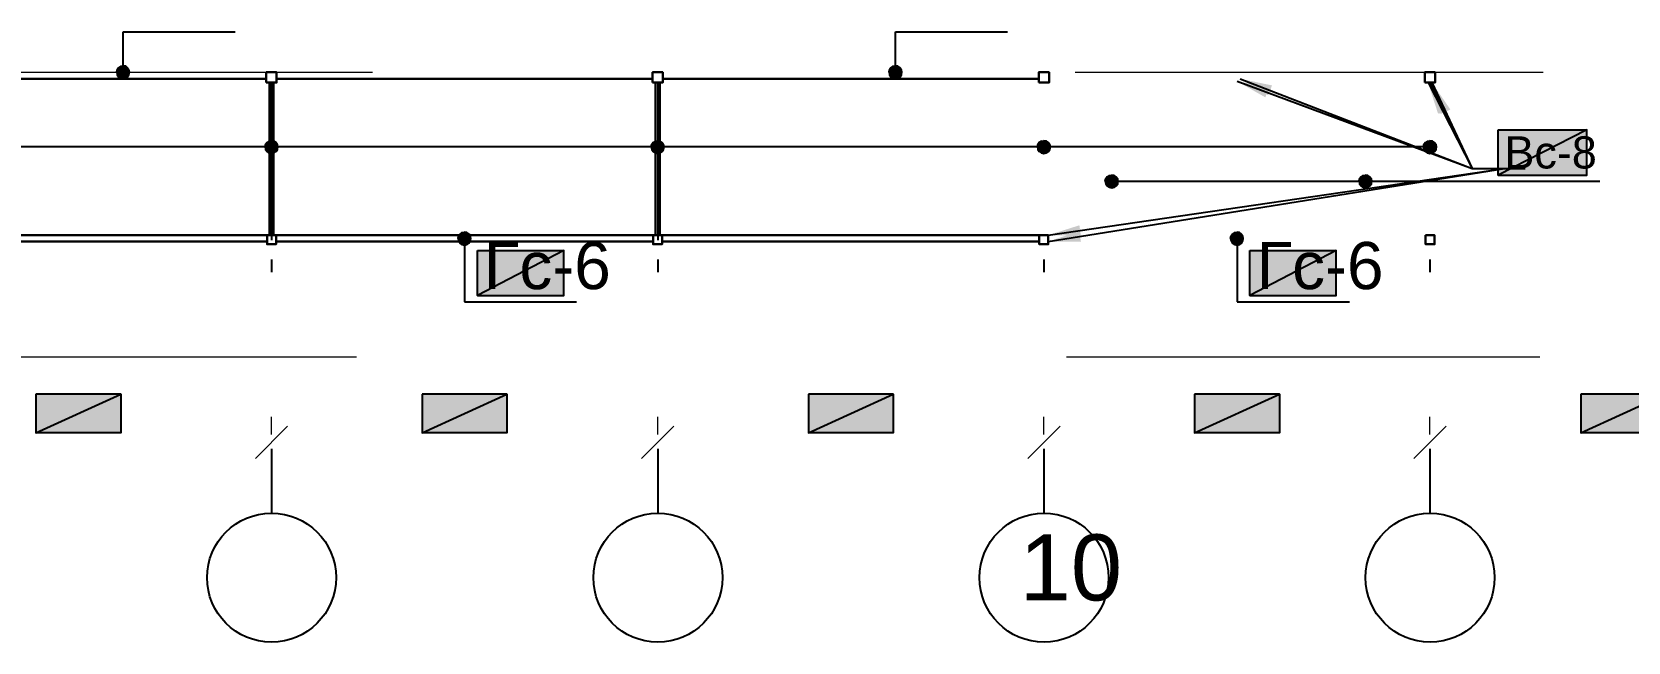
# Model space of a CAD drawing. Extents: x 8 to 21351, y 0 to 420.
# Drawn here: x 16474.2 to 16598.2, y 182.2 to 229.6 of the extents above; entities that cross this region are included whole.
import ezdxf

# ---------------------------------------------------------------- set-up
doc = ezdxf.new("R2010")
doc.units = 0
doc.linetypes.add('TEYPDFCAD_CENTER', pattern=[20, 12, -3, 2, -3])
for name, color, linetype in [('PDF_ВЫНОСКИ', 7, 'Continuous'), ('PDF_ОСИ', 7, 'Continuous'), ('TEY_REVIEW_AXIS', 7, 'Continuous'), ('TEY_REVIEW_LEADER', 7, 'Continuous')]:
    doc.layers.add(name, color=color, linetype=linetype)
doc.styles.add('TEYPDFCAD_TEXT', font='arial.ttf')
doc.dimstyles.new('TEYPDFCAD_SCALE_1', dxfattribs={"dimtxt": 2.5, "dimasz": 2.5, "dimexe": 1.25, "dimexo": 0.75, "dimtad": 1, "dimdsep": 46, "dimtxsty": 'Standard', "dimcen": 0.09, "dimadec": 0, "dimazin": 0, "dimtfac": 1, "dimtofl": 0, "dimtmove": 0, "dimatfit": 3, "dimfxl": 1, "dimarcsym": 0})

# ---------------------------------------------------------------- blocks, each defined once
blk = doc.blocks.new('TEY_AXIS')
at = {"layer": 'PDF_ОСИ', "linetype": 'TEYPDFCAD_CENTER', "lineweight": 9}
blk.add_line((0, 0), (1, 0), dxfattribs=at)

msp = doc.modelspace()

# ---------------------------------------------------------------- hatches: boundary and pattern name
h = msp.add_hatch(color=7)
h.paths.add_polyline_path([(16481.46, 226.97), (16481.27, 227.01), (16481.27, 226.5)])
h.paths.add_polyline_path([(16481.27, 227.01), (16481.27, 226.5), (16481.07, 226.97)])
h.paths.add_polyline_path([(16481.27, 226.5), (16481.07, 226.97), (16480.91, 226.86)])
h = msp.add_hatch(color=7)
h.paths.add_polyline_path([(16481.75, 226.5), (16481.71, 226.69), (16481.27, 226.5)])
h.paths.add_polyline_path([(16481.71, 226.69), (16481.27, 226.5), (16481.6, 226.86)])
h.paths.add_polyline_path([(16481.27, 226.5), (16481.6, 226.86), (16481.46, 226.97)])
h = msp.add_hatch(color=7)
h.paths.add_polyline_path([(16541.44, 226.97), (16541.25, 227.01), (16541.25, 226.5)])
h.paths.add_polyline_path([(16541.25, 227.01), (16541.25, 226.5), (16541.06, 226.97)])
h.paths.add_polyline_path([(16541.25, 226.5), (16541.06, 226.97), (16540.91, 226.86)])
h = msp.add_hatch(color=7)
h.paths.add_polyline_path([(16541.76, 226.5), (16541.72, 226.69), (16541.25, 226.5)])
h.paths.add_polyline_path([(16541.72, 226.69), (16541.25, 226.5), (16541.61, 226.86)])
h.paths.add_polyline_path([(16541.25, 226.5), (16541.61, 226.86), (16541.44, 226.97)])
h = msp.add_hatch(color=7)
h.paths.add_polyline_path([(16480.91, 226.86), (16480.8, 226.69), (16481.27, 226.5)])
h.paths.add_polyline_path([(16480.8, 226.69), (16481.27, 226.5), (16480.76, 226.5)])
h.paths.add_polyline_path([(16481.27, 226.5), (16480.76, 226.5), (16480.8, 226.31)])
h = msp.add_hatch(color=7)
h.paths.add_polyline_path([(16480.8, 226.31), (16480.91, 226.14), (16481.27, 226.5)])
h.paths.add_polyline_path([(16480.91, 226.14), (16481.27, 226.5), (16481.07, 226.04)])
h.paths.add_polyline_path([(16481.27, 226.5), (16481.07, 226.04), (16481.27, 226)])
h = msp.add_hatch(color=7)
h.paths.add_polyline_path([(16481.27, 226), (16481.46, 226.04), (16481.27, 226.5)])
h.paths.add_polyline_path([(16481.46, 226.04), (16481.27, 226.5), (16481.6, 226.14)])
h.paths.add_polyline_path([(16481.27, 226.5), (16481.6, 226.14), (16481.71, 226.31)])
for points in [[(16481.71, 226.31), (16481.75, 226.5), (16481.27, 226.5)], [(16541.72, 226.31), (16541.76, 226.5), (16541.25, 226.5)], [(16493.25, 220.51), (16493.29, 220.7), (16492.78, 220.7)], [(16523.24, 220.51), (16523.28, 220.7), (16522.79, 220.7)], [(16553.25, 220.51), (16553.3, 220.7), (16552.79, 220.7)], [(16583.25, 220.51), (16583.29, 220.7), (16582.78, 220.7)], [(16558.52, 217.83), (16558.54, 218.04), (16558.06, 218.04)], [(16578.23, 217.83), (16578.27, 218.04), (16577.76, 218.04)], [(16508.23, 213.4), (16508.27, 213.59), (16507.77, 213.59)], [(16568.24, 213.4), (16568.28, 213.59), (16567.79, 213.59)]]:
    msp.add_hatch(color=7).paths.add_polyline_path(points)
h = msp.add_hatch(color=7)
h.paths.add_polyline_path([(16540.91, 226.86), (16540.79, 226.69), (16541.25, 226.5)])
h.paths.add_polyline_path([(16540.79, 226.69), (16541.25, 226.5), (16540.76, 226.5)])
h.paths.add_polyline_path([(16541.25, 226.5), (16540.76, 226.5), (16540.79, 226.31)])
h = msp.add_hatch(color=7)
h.paths.add_polyline_path([(16540.79, 226.31), (16540.91, 226.14), (16541.25, 226.5)])
h.paths.add_polyline_path([(16540.91, 226.14), (16541.25, 226.5), (16541.06, 226.04)])
h.paths.add_polyline_path([(16541.25, 226.5), (16541.06, 226.04), (16541.25, 226)])
h = msp.add_hatch(color=7)
h.paths.add_polyline_path([(16541.25, 226), (16541.44, 226.04), (16541.25, 226.5)])
h.paths.add_polyline_path([(16541.44, 226.04), (16541.25, 226.5), (16541.61, 226.14)])
h.paths.add_polyline_path([(16541.25, 226.5), (16541.61, 226.14), (16541.72, 226.31)])
at = {"true_color": 0xffffff}
h = msp.add_hatch(color=0, dxfattribs=at)
h.paths.add_polyline_path([(16588.07, 222.04), (16594.97, 222.04), (16588.07, 218.52)])
h.paths.add_polyline_path([(16594.97, 222.04), (16588.07, 218.52), (16594.97, 218.52)])
h = msp.add_hatch(color=7)
h.paths.add_polyline_path([(16492.44, 221.04), (16492.31, 220.9), (16492.78, 220.7)])
h.paths.add_polyline_path([(16492.31, 220.9), (16492.78, 220.7), (16492.29, 220.7)])
h.paths.add_polyline_path([(16492.78, 220.7), (16492.29, 220.7), (16492.31, 220.51)])
h = msp.add_hatch(color=7)
h.paths.add_polyline_path([(16492.97, 221.15), (16492.78, 221.19), (16492.78, 220.7)])
h.paths.add_polyline_path([(16492.78, 221.19), (16492.78, 220.7), (16492.59, 221.15)])
h.paths.add_polyline_path([(16492.78, 220.7), (16492.59, 221.15), (16492.44, 221.04)])
h = msp.add_hatch(color=7)
h.paths.add_polyline_path([(16493.29, 220.7), (16493.25, 220.9), (16492.78, 220.7)])
h.paths.add_polyline_path([(16493.25, 220.9), (16492.78, 220.7), (16493.14, 221.04)])
h.paths.add_polyline_path([(16492.78, 220.7), (16493.14, 221.04), (16492.97, 221.15)])
h = msp.add_hatch(color=7)
h.paths.add_polyline_path([(16522.43, 221.04), (16522.33, 220.9), (16522.79, 220.7)])
h.paths.add_polyline_path([(16522.33, 220.9), (16522.79, 220.7), (16522.29, 220.7)])
h.paths.add_polyline_path([(16522.79, 220.7), (16522.29, 220.7), (16522.33, 220.51)])
h = msp.add_hatch(color=7)
h.paths.add_polyline_path([(16522.98, 221.15), (16522.79, 221.19), (16522.79, 220.7)])
h.paths.add_polyline_path([(16522.79, 221.19), (16522.79, 220.7), (16522.6, 221.15)])
h.paths.add_polyline_path([(16522.79, 220.7), (16522.6, 221.15), (16522.43, 221.04)])
h = msp.add_hatch(color=7)
h.paths.add_polyline_path([(16523.28, 220.7), (16523.24, 220.9), (16522.79, 220.7)])
h.paths.add_polyline_path([(16523.24, 220.9), (16522.79, 220.7), (16523.13, 221.04)])
h.paths.add_polyline_path([(16522.79, 220.7), (16523.13, 221.04), (16522.98, 221.15)])
h = msp.add_hatch(color=7)
h.paths.add_polyline_path([(16552.43, 221.04), (16552.32, 220.9), (16552.79, 220.7)])
h.paths.add_polyline_path([(16552.32, 220.9), (16552.79, 220.7), (16552.28, 220.7)])
h.paths.add_polyline_path([(16552.79, 220.7), (16552.28, 220.7), (16552.32, 220.51)])
h = msp.add_hatch(color=7)
h.paths.add_polyline_path([(16552.98, 221.15), (16552.79, 221.19), (16552.79, 220.7)])
h.paths.add_polyline_path([(16552.79, 221.19), (16552.79, 220.7), (16552.6, 221.15)])
h.paths.add_polyline_path([(16552.79, 220.7), (16552.6, 221.15), (16552.43, 221.04)])
h = msp.add_hatch(color=7)
h.paths.add_polyline_path([(16553.3, 220.7), (16553.25, 220.9), (16552.79, 220.7)])
h.paths.add_polyline_path([(16553.25, 220.9), (16552.79, 220.7), (16553.15, 221.04)])
h.paths.add_polyline_path([(16552.79, 220.7), (16553.15, 221.04), (16552.98, 221.15)])
h = msp.add_hatch(color=7)
h.paths.add_polyline_path([(16582.44, 221.04), (16582.31, 220.9), (16582.78, 220.7)])
h.paths.add_polyline_path([(16582.31, 220.9), (16582.78, 220.7), (16582.29, 220.7)])
h.paths.add_polyline_path([(16582.78, 220.7), (16582.29, 220.7), (16582.31, 220.51)])
h = msp.add_hatch(color=7)
h.paths.add_polyline_path([(16582.97, 221.15), (16582.78, 221.19), (16582.78, 220.7)])
h.paths.add_polyline_path([(16582.78, 221.19), (16582.78, 220.7), (16582.59, 221.15)])
h.paths.add_polyline_path([(16582.78, 220.7), (16582.59, 221.15), (16582.44, 221.04)])
h = msp.add_hatch(color=7)
h.paths.add_polyline_path([(16583.29, 220.7), (16583.25, 220.9), (16582.78, 220.7)])
h.paths.add_polyline_path([(16583.25, 220.9), (16582.78, 220.7), (16583.14, 221.04)])
h.paths.add_polyline_path([(16582.78, 220.7), (16583.14, 221.04), (16582.97, 221.15)])
h = msp.add_hatch(color=7)
h.paths.add_polyline_path([(16492.31, 220.51), (16492.44, 220.34), (16492.78, 220.7)])
h.paths.add_polyline_path([(16492.44, 220.34), (16492.78, 220.7), (16492.59, 220.24)])
h.paths.add_polyline_path([(16492.78, 220.7), (16492.59, 220.24), (16492.78, 220.2)])
h = msp.add_hatch(color=7)
h.paths.add_polyline_path([(16492.78, 220.2), (16492.97, 220.24), (16492.78, 220.7)])
h.paths.add_polyline_path([(16492.97, 220.24), (16492.78, 220.7), (16493.14, 220.34)])
h.paths.add_polyline_path([(16492.78, 220.7), (16493.14, 220.34), (16493.25, 220.51)])
h = msp.add_hatch(color=7)
h.paths.add_polyline_path([(16522.33, 220.51), (16522.43, 220.34), (16522.79, 220.7)])
h.paths.add_polyline_path([(16522.43, 220.34), (16522.79, 220.7), (16522.6, 220.24)])
h.paths.add_polyline_path([(16522.79, 220.7), (16522.6, 220.24), (16522.79, 220.2)])
h = msp.add_hatch(color=7)
h.paths.add_polyline_path([(16522.79, 220.2), (16522.98, 220.24), (16522.79, 220.7)])
h.paths.add_polyline_path([(16522.98, 220.24), (16522.79, 220.7), (16523.13, 220.34)])
h.paths.add_polyline_path([(16522.79, 220.7), (16523.13, 220.34), (16523.24, 220.51)])
h = msp.add_hatch(color=7)
h.paths.add_polyline_path([(16552.32, 220.51), (16552.43, 220.34), (16552.79, 220.7)])
h.paths.add_polyline_path([(16552.43, 220.34), (16552.79, 220.7), (16552.6, 220.24)])
h.paths.add_polyline_path([(16552.79, 220.7), (16552.6, 220.24), (16552.79, 220.2)])
h = msp.add_hatch(color=7)
h.paths.add_polyline_path([(16552.79, 220.2), (16552.98, 220.24), (16552.79, 220.7)])
h.paths.add_polyline_path([(16552.98, 220.24), (16552.79, 220.7), (16553.15, 220.34)])
h.paths.add_polyline_path([(16552.79, 220.7), (16553.15, 220.34), (16553.25, 220.51)])
h = msp.add_hatch(color=7)
h.paths.add_polyline_path([(16582.31, 220.51), (16582.44, 220.34), (16582.78, 220.7)])
h.paths.add_polyline_path([(16582.44, 220.34), (16582.78, 220.7), (16582.59, 220.24)])
h.paths.add_polyline_path([(16582.78, 220.7), (16582.59, 220.24), (16582.78, 220.2)])
h = msp.add_hatch(color=7)
h.paths.add_polyline_path([(16582.78, 220.2), (16582.97, 220.24), (16582.78, 220.7)])
h.paths.add_polyline_path([(16582.97, 220.24), (16582.78, 220.7), (16583.14, 220.34)])
h.paths.add_polyline_path([(16582.78, 220.7), (16583.14, 220.34), (16583.25, 220.51)])
h = msp.add_hatch(color=7)
h.paths.add_polyline_path([(16557.7, 218.38), (16557.59, 218.23), (16558.06, 218.04)])
h.paths.add_polyline_path([(16557.59, 218.23), (16558.06, 218.04), (16557.55, 218.04)])
h.paths.add_polyline_path([(16558.06, 218.04), (16557.55, 218.04), (16557.59, 217.83)])
h = msp.add_hatch(color=7)
h.paths.add_polyline_path([(16558.25, 218.48), (16558.06, 218.52), (16558.06, 218.04)])
h.paths.add_polyline_path([(16558.06, 218.52), (16558.06, 218.04), (16557.87, 218.48)])
h.paths.add_polyline_path([(16558.06, 218.04), (16557.87, 218.48), (16557.7, 218.38)])
h = msp.add_hatch(color=7)
h.paths.add_polyline_path([(16558.54, 218.04), (16558.52, 218.23), (16558.06, 218.04)])
h.paths.add_polyline_path([(16558.52, 218.23), (16558.06, 218.04), (16558.4, 218.38)])
h.paths.add_polyline_path([(16558.06, 218.04), (16558.4, 218.38), (16558.25, 218.48)])
h = msp.add_hatch(color=7)
h.paths.add_polyline_path([(16577.43, 218.38), (16577.3, 218.23), (16577.76, 218.04)])
h.paths.add_polyline_path([(16577.3, 218.23), (16577.76, 218.04), (16577.28, 218.04)])
h.paths.add_polyline_path([(16577.76, 218.04), (16577.28, 218.04), (16577.3, 217.83)])
h = msp.add_hatch(color=7)
h.paths.add_polyline_path([(16577.95, 218.48), (16577.76, 218.52), (16577.76, 218.04)])
h.paths.add_polyline_path([(16577.76, 218.52), (16577.76, 218.04), (16577.57, 218.48)])
h.paths.add_polyline_path([(16577.76, 218.04), (16577.57, 218.48), (16577.43, 218.38)])
h = msp.add_hatch(color=7)
h.paths.add_polyline_path([(16578.27, 218.04), (16578.23, 218.23), (16577.76, 218.04)])
h.paths.add_polyline_path([(16578.23, 218.23), (16577.76, 218.04), (16578.12, 218.38)])
h.paths.add_polyline_path([(16577.76, 218.04), (16578.12, 218.38), (16577.95, 218.48)])
h = msp.add_hatch(color=7)
h.paths.add_polyline_path([(16557.59, 217.83), (16557.7, 217.68), (16558.06, 218.04)])
h.paths.add_polyline_path([(16557.7, 217.68), (16558.06, 218.04), (16557.87, 217.57)])
h.paths.add_polyline_path([(16558.06, 218.04), (16557.87, 217.57), (16558.06, 217.53)])
h = msp.add_hatch(color=7)
h.paths.add_polyline_path([(16558.06, 217.53), (16558.25, 217.57), (16558.06, 218.04)])
h.paths.add_polyline_path([(16558.25, 217.57), (16558.06, 218.04), (16558.4, 217.68)])
h.paths.add_polyline_path([(16558.06, 218.04), (16558.4, 217.68), (16558.52, 217.83)])
h = msp.add_hatch(color=7)
h.paths.add_polyline_path([(16577.3, 217.83), (16577.43, 217.68), (16577.76, 218.04)])
h.paths.add_polyline_path([(16577.43, 217.68), (16577.76, 218.04), (16577.57, 217.57)])
h.paths.add_polyline_path([(16577.76, 218.04), (16577.57, 217.57), (16577.76, 217.53)])
h = msp.add_hatch(color=7)
h.paths.add_polyline_path([(16577.76, 217.53), (16577.95, 217.57), (16577.76, 218.04)])
h.paths.add_polyline_path([(16577.95, 217.57), (16577.76, 218.04), (16578.12, 217.68)])
h.paths.add_polyline_path([(16577.76, 218.04), (16578.12, 217.68), (16578.23, 217.83)])
h = msp.add_hatch(color=7)
h.paths.add_polyline_path([(16507.43, 213.93), (16507.3, 213.78), (16507.77, 213.59)])
h.paths.add_polyline_path([(16507.3, 213.78), (16507.77, 213.59), (16507.28, 213.59)])
h.paths.add_polyline_path([(16507.77, 213.59), (16507.28, 213.59), (16507.3, 213.4)])
h = msp.add_hatch(color=7)
h.paths.add_polyline_path([(16507.3, 213.4), (16507.43, 213.23), (16507.77, 213.59)])
h.paths.add_polyline_path([(16507.43, 213.23), (16507.77, 213.59), (16507.58, 213.13)])
h.paths.add_polyline_path([(16507.77, 213.59), (16507.58, 213.13), (16507.77, 213.08)])
h = msp.add_hatch(color=7)
h.paths.add_polyline_path([(16507.96, 214.06), (16507.77, 214.08), (16507.77, 213.59)])
h.paths.add_polyline_path([(16507.77, 214.08), (16507.77, 213.59), (16507.58, 214.06)])
h.paths.add_polyline_path([(16507.77, 213.59), (16507.58, 214.06), (16507.43, 213.93)])
h = msp.add_hatch(color=7)
h.paths.add_polyline_path([(16508.27, 213.59), (16508.23, 213.78), (16507.77, 213.59)])
h.paths.add_polyline_path([(16508.23, 213.78), (16507.77, 213.59), (16508.13, 213.93)])
h.paths.add_polyline_path([(16507.77, 213.59), (16508.13, 213.93), (16507.96, 214.06)])
h = msp.add_hatch(color=7)
h.paths.add_polyline_path([(16507.77, 213.08), (16507.96, 213.13), (16507.77, 213.59)])
h.paths.add_polyline_path([(16507.96, 213.13), (16507.77, 213.59), (16508.13, 213.23)])
h.paths.add_polyline_path([(16507.77, 213.59), (16508.13, 213.23), (16508.23, 213.4)])
h = msp.add_hatch(color=7)
h.paths.add_polyline_path([(16567.43, 213.93), (16567.33, 213.78), (16567.79, 213.59)])
h.paths.add_polyline_path([(16567.33, 213.78), (16567.79, 213.59), (16567.29, 213.59)])
h.paths.add_polyline_path([(16567.79, 213.59), (16567.29, 213.59), (16567.33, 213.4)])
h = msp.add_hatch(color=7)
h.paths.add_polyline_path([(16567.33, 213.4), (16567.43, 213.23), (16567.79, 213.59)])
h.paths.add_polyline_path([(16567.43, 213.23), (16567.79, 213.59), (16567.6, 213.13)])
h.paths.add_polyline_path([(16567.79, 213.59), (16567.6, 213.13), (16567.79, 213.08)])
h = msp.add_hatch(color=7)
h.paths.add_polyline_path([(16567.99, 214.06), (16567.79, 214.08), (16567.79, 213.59)])
h.paths.add_polyline_path([(16567.79, 214.08), (16567.79, 213.59), (16567.6, 214.06)])
h.paths.add_polyline_path([(16567.79, 213.59), (16567.6, 214.06), (16567.43, 213.93)])
h = msp.add_hatch(color=7)
h.paths.add_polyline_path([(16568.28, 213.59), (16568.24, 213.78), (16567.79, 213.59)])
h.paths.add_polyline_path([(16568.24, 213.78), (16567.79, 213.59), (16568.13, 213.93)])
h.paths.add_polyline_path([(16567.79, 213.59), (16568.13, 213.93), (16567.99, 214.06)])
h = msp.add_hatch(color=7)
h.paths.add_polyline_path([(16567.79, 213.08), (16567.99, 213.13), (16567.79, 213.59)])
h.paths.add_polyline_path([(16567.99, 213.13), (16567.79, 213.59), (16568.13, 213.23)])
h.paths.add_polyline_path([(16567.79, 213.59), (16568.13, 213.23), (16568.24, 213.4)])
h = msp.add_hatch(color=0, dxfattribs=at)
h.paths.add_polyline_path([(16508.78, 212.66), (16515.49, 212.66), (16508.78, 209.17)])
h.paths.add_polyline_path([(16515.49, 212.66), (16508.78, 209.17), (16515.49, 209.17)])
h = msp.add_hatch(color=0, dxfattribs=at)
h.paths.add_polyline_path([(16568.79, 212.66), (16575.5, 212.66), (16568.79, 209.17)])
h.paths.add_polyline_path([(16575.5, 212.66), (16568.79, 209.17), (16575.5, 209.17)])
h = msp.add_hatch(color=0, dxfattribs=at)
h.paths.add_polyline_path([(16474.49, 201.51), (16474.49, 198.5), (16481.07, 201.51)])
h.paths.add_polyline_path([(16474.49, 198.5), (16481.07, 201.51), (16481.07, 198.5)])
h = msp.add_hatch(color=0, dxfattribs=at)
h.paths.add_polyline_path([(16504.49, 201.51), (16504.49, 198.5), (16511.07, 201.51)])
h.paths.add_polyline_path([(16504.49, 198.5), (16511.07, 201.51), (16511.07, 198.5)])
h = msp.add_hatch(color=0, dxfattribs=at)
h.paths.add_polyline_path([(16534.5, 201.51), (16534.5, 198.5), (16541.08, 201.51)])
h.paths.add_polyline_path([(16534.5, 198.5), (16541.08, 201.51), (16541.08, 198.5)])
h = msp.add_hatch(color=0, dxfattribs=at)
h.paths.add_polyline_path([(16564.49, 201.51), (16564.49, 198.5), (16571.08, 201.51)])
h.paths.add_polyline_path([(16564.49, 198.5), (16571.08, 201.51), (16571.08, 198.5)])
h = msp.add_hatch(color=0, dxfattribs=at)
h.paths.add_polyline_path([(16594.51, 201.51), (16594.51, 198.5), (16601.07, 201.51)])
h.paths.add_polyline_path([(16594.51, 198.5), (16601.07, 201.51), (16601.07, 198.5)])

# ---------------------------------------------------------------- linework, layer by layer
at = {"color": 7, "lineweight": 25}
for p, q in [((16481.27, 226.5), (16481.27, 229.64)), ((16481.27, 229.64), (16489.96, 229.64)), ((16541.25, 226.5), (16541.25, 229.64)), ((16541.25, 229.64), (16549.97, 229.64)), ((16577.76, 218.04), (16587.06, 218.04)), ((16587.06, 218.04), (16595.97, 218.04)), ((16507.77, 213.59), (16507.77, 208.66)), ((16567.79, 213.59), (16567.79, 208.66)), ((16492.78, 211.96), (16492.78, 210.97)), ((16522.79, 211.96), (16522.79, 210.97)), ((16552.79, 211.96), (16552.79, 210.97)), ((16582.78, 211.96), (16582.78, 210.97)), ((16507.77, 208.66), (16516.49, 208.66)), ((16567.79, 208.66), (16576.52, 208.66)), ((16492.78, 197.25), (16492.78, 192.24)), ((16522.79, 197.25), (16522.79, 192.24)), ((16552.79, 197.25), (16552.79, 192.24)), ((16582.78, 197.25), (16582.78, 192.24))]:
    msp.add_line(p, q, dxfattribs=at)
at = {"color": 0, "lineweight": 0, "true_color": 0xffffff}
for p, q in [((16588.07, 218.52), (16594.97, 218.52)), ((16508.78, 209.17), (16515.49, 209.17)), ((16568.79, 209.17), (16575.5, 209.17))]:
    msp.add_line(p, q, dxfattribs=at)
at = {"color": 7, "lineweight": 5}
for p, q in [((16492.78, 198.37), (16492.78, 199.75)), ((16492.78, 198.37), (16492.78, 199.75)), ((16522.79, 198.37), (16522.79, 199.75)), ((16522.79, 198.37), (16522.79, 199.75)), ((16552.79, 198.37), (16552.79, 199.75)), ((16552.79, 198.37), (16552.79, 199.75)), ((16582.78, 198.37), (16582.78, 199.75)), ((16582.78, 198.37), (16582.78, 199.75)), ((16491.53, 196.51), (16494.03, 199.01)), ((16494.03, 199.01), (16491.53, 196.51)), ((16521.52, 196.51), (16524.04, 199.01)), ((16524.04, 199.01), (16521.52, 196.51)), ((16551.54, 196.51), (16554.04, 199.01)), ((16554.04, 199.01), (16551.54, 196.51)), ((16581.53, 196.51), (16584.03, 199.01)), ((16584.03, 199.01), (16581.53, 196.51))]:
    msp.add_line(p, q, dxfattribs=at)
at = {"color": 7}
for points in [[(16481.27, 226.5), (16481.07, 226.97), (16480.91, 226.86)], [(16481.27, 227.01), (16481.27, 226.5), (16481.07, 226.97)], [(16481.46, 226.97), (16481.27, 227.01), (16481.27, 226.5)], [(16481.27, 226.5), (16481.6, 226.86), (16481.46, 226.97)], [(16541.25, 226.5), (16541.06, 226.97), (16540.91, 226.86)], [(16541.25, 227.01), (16541.25, 226.5), (16541.06, 226.97)], [(16541.44, 226.97), (16541.25, 227.01), (16541.25, 226.5)], [(16541.25, 226.5), (16541.61, 226.86), (16541.44, 226.97)], [(16480.8, 226.69), (16481.27, 226.5), (16480.76, 226.5)], [(16481.27, 226.5), (16480.76, 226.5), (16480.8, 226.31)], [(16480.91, 226.86), (16480.8, 226.69), (16481.27, 226.5)], [(16480.8, 226.31), (16480.91, 226.14), (16481.27, 226.5)], [(16480.91, 226.14), (16481.27, 226.5), (16481.07, 226.04)], [(16481.27, 226.5), (16481.07, 226.04), (16481.27, 226)], [(16481.71, 226.69), (16481.27, 226.5), (16481.6, 226.86)], [(16481.75, 226.5), (16481.71, 226.69), (16481.27, 226.5)], [(16481.27, 226), (16481.46, 226.04), (16481.27, 226.5)], [(16481.46, 226.04), (16481.27, 226.5), (16481.6, 226.14)], [(16481.27, 226.5), (16481.6, 226.14), (16481.71, 226.31)], [(16481.71, 226.31), (16481.75, 226.5), (16481.27, 226.5)], [(16540.79, 226.69), (16541.25, 226.5), (16540.76, 226.5)], [(16541.25, 226.5), (16540.76, 226.5), (16540.79, 226.31)], [(16540.91, 226.86), (16540.79, 226.69), (16541.25, 226.5)], [(16540.79, 226.31), (16540.91, 226.14), (16541.25, 226.5)], [(16540.91, 226.14), (16541.25, 226.5), (16541.06, 226.04)], [(16541.25, 226.5), (16541.06, 226.04), (16541.25, 226)], [(16541.72, 226.69), (16541.25, 226.5), (16541.61, 226.86)], [(16541.76, 226.5), (16541.72, 226.69), (16541.25, 226.5)], [(16541.25, 226), (16541.44, 226.04), (16541.25, 226.5)], [(16541.44, 226.04), (16541.25, 226.5), (16541.61, 226.14)], [(16541.25, 226.5), (16541.61, 226.14), (16541.72, 226.31)], [(16541.72, 226.31), (16541.76, 226.5), (16541.25, 226.5)], [(16492.31, 220.9), (16492.78, 220.7), (16492.29, 220.7)], [(16492.44, 221.04), (16492.31, 220.9), (16492.78, 220.7)], [(16492.78, 220.7), (16492.59, 221.15), (16492.44, 221.04)], [(16492.78, 221.19), (16492.78, 220.7), (16492.59, 221.15)], [(16492.97, 221.15), (16492.78, 221.19), (16492.78, 220.7)], [(16492.78, 220.7), (16493.14, 221.04), (16492.97, 221.15)], [(16493.25, 220.9), (16492.78, 220.7), (16493.14, 221.04)], [(16493.29, 220.7), (16493.25, 220.9), (16492.78, 220.7)], [(16522.33, 220.9), (16522.79, 220.7), (16522.29, 220.7)], [(16522.43, 221.04), (16522.33, 220.9), (16522.79, 220.7)], [(16522.79, 220.7), (16522.6, 221.15), (16522.43, 221.04)], [(16522.79, 221.19), (16522.79, 220.7), (16522.6, 221.15)], [(16522.98, 221.15), (16522.79, 221.19), (16522.79, 220.7)], [(16522.79, 220.7), (16523.13, 221.04), (16522.98, 221.15)], [(16523.24, 220.9), (16522.79, 220.7), (16523.13, 221.04)], [(16523.28, 220.7), (16523.24, 220.9), (16522.79, 220.7)], [(16552.32, 220.9), (16552.79, 220.7), (16552.28, 220.7)], [(16552.43, 221.04), (16552.32, 220.9), (16552.79, 220.7)], [(16552.79, 220.7), (16552.6, 221.15), (16552.43, 221.04)], [(16552.79, 221.19), (16552.79, 220.7), (16552.6, 221.15)], [(16552.98, 221.15), (16552.79, 221.19), (16552.79, 220.7)], [(16552.79, 220.7), (16553.15, 221.04), (16552.98, 221.15)], [(16553.25, 220.9), (16552.79, 220.7), (16553.15, 221.04)], [(16553.3, 220.7), (16553.25, 220.9), (16552.79, 220.7)], [(16582.31, 220.9), (16582.78, 220.7), (16582.29, 220.7)], [(16582.44, 221.04), (16582.31, 220.9), (16582.78, 220.7)], [(16582.78, 220.7), (16582.59, 221.15), (16582.44, 221.04)], [(16582.78, 221.19), (16582.78, 220.7), (16582.59, 221.15)], [(16582.97, 221.15), (16582.78, 221.19), (16582.78, 220.7)], [(16582.78, 220.7), (16583.14, 221.04), (16582.97, 221.15)], [(16583.25, 220.9), (16582.78, 220.7), (16583.14, 221.04)], [(16583.29, 220.7), (16583.25, 220.9), (16582.78, 220.7)], [(16492.78, 220.7), (16492.29, 220.7), (16492.31, 220.51)], [(16492.31, 220.51), (16492.44, 220.34), (16492.78, 220.7)], [(16492.44, 220.34), (16492.78, 220.7), (16492.59, 220.24)], [(16492.78, 220.7), (16492.59, 220.24), (16492.78, 220.2)], [(16492.78, 220.2), (16492.97, 220.24), (16492.78, 220.7)], [(16492.97, 220.24), (16492.78, 220.7), (16493.14, 220.34)], [(16492.78, 220.7), (16493.14, 220.34), (16493.25, 220.51)], [(16493.25, 220.51), (16493.29, 220.7), (16492.78, 220.7)], [(16522.79, 220.7), (16522.29, 220.7), (16522.33, 220.51)], [(16522.33, 220.51), (16522.43, 220.34), (16522.79, 220.7)], [(16522.43, 220.34), (16522.79, 220.7), (16522.6, 220.24)], [(16522.79, 220.7), (16522.6, 220.24), (16522.79, 220.2)], [(16522.79, 220.2), (16522.98, 220.24), (16522.79, 220.7)], [(16522.98, 220.24), (16522.79, 220.7), (16523.13, 220.34)], [(16522.79, 220.7), (16523.13, 220.34), (16523.24, 220.51)], [(16523.24, 220.51), (16523.28, 220.7), (16522.79, 220.7)], [(16552.79, 220.7), (16552.28, 220.7), (16552.32, 220.51)], [(16552.32, 220.51), (16552.43, 220.34), (16552.79, 220.7)], [(16552.43, 220.34), (16552.79, 220.7), (16552.6, 220.24)], [(16552.79, 220.7), (16552.6, 220.24), (16552.79, 220.2)], [(16552.79, 220.2), (16552.98, 220.24), (16552.79, 220.7)], [(16552.98, 220.24), (16552.79, 220.7), (16553.15, 220.34)], [(16552.79, 220.7), (16553.15, 220.34), (16553.25, 220.51)], [(16553.25, 220.51), (16553.3, 220.7), (16552.79, 220.7)], [(16582.78, 220.7), (16582.29, 220.7), (16582.31, 220.51)], [(16582.31, 220.51), (16582.44, 220.34), (16582.78, 220.7)], [(16582.44, 220.34), (16582.78, 220.7), (16582.59, 220.24)], [(16582.78, 220.7), (16582.59, 220.24), (16582.78, 220.2)], [(16582.78, 220.2), (16582.97, 220.24), (16582.78, 220.7)], [(16582.97, 220.24), (16582.78, 220.7), (16583.14, 220.34)], [(16582.78, 220.7), (16583.14, 220.34), (16583.25, 220.51)], [(16583.25, 220.51), (16583.29, 220.7), (16582.78, 220.7)], [(16557.7, 218.38), (16557.59, 218.23), (16558.06, 218.04)], [(16558.06, 218.04), (16557.87, 218.48), (16557.7, 218.38)], [(16558.06, 218.52), (16558.06, 218.04), (16557.87, 218.48)], [(16558.25, 218.48), (16558.06, 218.52), (16558.06, 218.04)], [(16558.06, 218.04), (16558.4, 218.38), (16558.25, 218.48)], [(16558.52, 218.23), (16558.06, 218.04), (16558.4, 218.38)], [(16577.43, 218.38), (16577.3, 218.23), (16577.76, 218.04)], [(16577.76, 218.04), (16577.57, 218.48), (16577.43, 218.38)], [(16577.76, 218.52), (16577.76, 218.04), (16577.57, 218.48)], [(16577.95, 218.48), (16577.76, 218.52), (16577.76, 218.04)], [(16577.76, 218.04), (16578.12, 218.38), (16577.95, 218.48)], [(16578.23, 218.23), (16577.76, 218.04), (16578.12, 218.38)], [(16557.59, 218.23), (16558.06, 218.04), (16557.55, 218.04)], [(16558.06, 218.04), (16557.55, 218.04), (16557.59, 217.83)], [(16557.59, 217.83), (16557.7, 217.68), (16558.06, 218.04)], [(16557.7, 217.68), (16558.06, 218.04), (16557.87, 217.57)], [(16558.06, 218.04), (16557.87, 217.57), (16558.06, 217.53)], [(16558.54, 218.04), (16558.52, 218.23), (16558.06, 218.04)], [(16558.06, 217.53), (16558.25, 217.57), (16558.06, 218.04)], [(16558.25, 217.57), (16558.06, 218.04), (16558.4, 217.68)], [(16558.06, 218.04), (16558.4, 217.68), (16558.52, 217.83)], [(16558.52, 217.83), (16558.54, 218.04), (16558.06, 218.04)], [(16577.3, 218.23), (16577.76, 218.04), (16577.28, 218.04)], [(16577.76, 218.04), (16577.28, 218.04), (16577.3, 217.83)], [(16577.3, 217.83), (16577.43, 217.68), (16577.76, 218.04)], [(16577.43, 217.68), (16577.76, 218.04), (16577.57, 217.57)], [(16577.76, 218.04), (16577.57, 217.57), (16577.76, 217.53)], [(16578.27, 218.04), (16578.23, 218.23), (16577.76, 218.04)], [(16577.76, 217.53), (16577.95, 217.57), (16577.76, 218.04)], [(16577.95, 217.57), (16577.76, 218.04), (16578.12, 217.68)], [(16577.76, 218.04), (16578.12, 217.68), (16578.23, 217.83)], [(16578.23, 217.83), (16578.27, 218.04), (16577.76, 218.04)], [(16507.3, 213.78), (16507.77, 213.59), (16507.28, 213.59)], [(16507.77, 213.59), (16507.28, 213.59), (16507.3, 213.4)], [(16507.43, 213.93), (16507.3, 213.78), (16507.77, 213.59)], [(16507.3, 213.4), (16507.43, 213.23), (16507.77, 213.59)], [(16507.77, 213.59), (16507.58, 214.06), (16507.43, 213.93)], [(16507.43, 213.23), (16507.77, 213.59), (16507.58, 213.13)], [(16507.77, 214.08), (16507.77, 213.59), (16507.58, 214.06)], [(16507.77, 213.59), (16507.58, 213.13), (16507.77, 213.08)], [(16507.96, 214.06), (16507.77, 214.08), (16507.77, 213.59)], [(16507.77, 213.59), (16508.13, 213.93), (16507.96, 214.06)], [(16508.23, 213.78), (16507.77, 213.59), (16508.13, 213.93)], [(16508.27, 213.59), (16508.23, 213.78), (16507.77, 213.59)], [(16507.77, 213.08), (16507.96, 213.13), (16507.77, 213.59)], [(16507.96, 213.13), (16507.77, 213.59), (16508.13, 213.23)], [(16507.77, 213.59), (16508.13, 213.23), (16508.23, 213.4)], [(16508.23, 213.4), (16508.27, 213.59), (16507.77, 213.59)], [(16567.33, 213.78), (16567.79, 213.59), (16567.29, 213.59)], [(16567.79, 213.59), (16567.29, 213.59), (16567.33, 213.4)], [(16567.43, 213.93), (16567.33, 213.78), (16567.79, 213.59)], [(16567.33, 213.4), (16567.43, 213.23), (16567.79, 213.59)], [(16567.79, 213.59), (16567.6, 214.06), (16567.43, 213.93)], [(16567.43, 213.23), (16567.79, 213.59), (16567.6, 213.13)], [(16567.79, 214.08), (16567.79, 213.59), (16567.6, 214.06)], [(16567.79, 213.59), (16567.6, 213.13), (16567.79, 213.08)], [(16567.99, 214.06), (16567.79, 214.08), (16567.79, 213.59)], [(16567.79, 213.59), (16568.13, 213.93), (16567.99, 214.06)], [(16568.24, 213.78), (16567.79, 213.59), (16568.13, 213.93)], [(16568.28, 213.59), (16568.24, 213.78), (16567.79, 213.59)], [(16567.79, 213.08), (16567.99, 213.13), (16567.79, 213.59)], [(16567.99, 213.13), (16567.79, 213.59), (16568.13, 213.23)], [(16567.79, 213.59), (16568.13, 213.23), (16568.24, 213.4)], [(16568.24, 213.4), (16568.28, 213.59), (16567.79, 213.59)]]:
    msp.add_lwpolyline(points, close=True, dxfattribs=at)
at = {"color": 7, "lineweight": 30}
for points in [[(16582.38, 225.7), (16583.18, 225.7), (16583.18, 226.5), (16582.38, 226.5)], [(16492.44, 213.85), (16493.14, 213.85), (16493.14, 213.15), (16492.44, 213.15)], [(16522.43, 213.85), (16523.13, 213.85), (16523.13, 213.15), (16522.43, 213.15)], [(16552.43, 213.85), (16553.13, 213.85), (16553.13, 213.15), (16552.43, 213.15)], [(16582.44, 213.85), (16583.14, 213.85), (16583.14, 213.15), (16582.44, 213.15)]]:
    msp.add_lwpolyline(points, close=True, dxfattribs=at)
at = {"color": 0, "true_color": 0xffffff}
for points in [[(16588.07, 222.04), (16594.97, 222.04), (16588.07, 218.52)], [(16594.97, 222.04), (16588.07, 218.52), (16594.97, 218.52)], [(16508.78, 212.66), (16515.49, 212.66), (16508.78, 209.17)], [(16515.49, 212.66), (16508.78, 209.17), (16515.49, 209.17)], [(16568.79, 212.66), (16575.5, 212.66), (16568.79, 209.17)], [(16575.5, 212.66), (16568.79, 209.17), (16575.5, 209.17)], [(16474.49, 201.51), (16474.49, 198.5), (16481.07, 201.51)], [(16474.49, 198.5), (16481.07, 201.51), (16481.07, 198.5)], [(16504.49, 201.51), (16504.49, 198.5), (16511.07, 201.51)], [(16504.49, 198.5), (16511.07, 201.51), (16511.07, 198.5)], [(16534.5, 201.51), (16534.5, 198.5), (16541.08, 201.51)], [(16534.5, 198.5), (16541.08, 201.51), (16541.08, 198.5)], [(16564.49, 201.51), (16564.49, 198.5), (16571.08, 201.51)], [(16564.49, 198.5), (16571.08, 201.51), (16571.08, 198.5)], [(16594.51, 201.51), (16594.51, 198.5), (16601.07, 201.51)], [(16594.51, 198.5), (16601.07, 201.51), (16601.07, 198.5)]]:
    msp.add_lwpolyline(points, close=True, dxfattribs=at)
at = {"color": 7, "lineweight": 25}
for centre in [(16492.79, 187.25), (16522.8, 187.25), (16552.8, 187.25), (16582.79, 187.25)]:
    msp.add_circle(centre, 5.01, dxfattribs=at)
at = {"layer": 'TEY_REVIEW_AXIS', "color": 7, "lineweight": 30}
for p, q in [((16463.19, 226), (16492.38, 226)), ((16493.18, 226), (16522.39, 226)), ((16523.18, 226), (16552.39, 226)), ((16463.13, 213.85), (16492.44, 213.85)), ((16463.13, 213.36), (16492.44, 213.36)), ((16493.14, 213.85), (16522.43, 213.85)), ((16493.14, 213.36), (16522.43, 213.36)), ((16523.13, 213.85), (16552.43, 213.85)), ((16523.13, 213.36), (16552.43, 213.36))]:
    msp.add_line(p, q, dxfattribs=at)
at = {"layer": 'TEY_REVIEW_AXIS', "color": 7, "lineweight": 25}
for p, q in [((16582.78, 220.7), (16309.37, 220.7)), ((16552.79, 220.7), (16309.37, 220.7)), ((16522.79, 220.7), (16309.37, 220.7)), ((16492.78, 220.7), (16309.37, 220.7)), ((16558.06, 218.04), (16587.06, 218.04))]:
    msp.add_line(p, q, dxfattribs=at)
at = {"layer": 'TEY_REVIEW_LEADER', "color": 7, "lineweight": 30}
for p, q in [((16492.63, 225.7), (16492.63, 213.85)), ((16492.93, 225.7), (16492.93, 213.85)), ((16522.62, 225.7), (16522.62, 213.85)), ((16522.94, 225.7), (16522.94, 213.85))]:
    msp.add_line(p, q, dxfattribs=at)
at = {"layer": 'TEY_REVIEW_LEADER', "color": 7, "lineweight": 25}
for p, q in [((16492.78, 225.7), (16492.78, 213.47)), ((16522.79, 225.7), (16522.79, 213.47))]:
    msp.add_line(p, q, dxfattribs=at)
at = {"layer": 'TEY_REVIEW_LEADER', "color": 7, "lineweight": 30}
for points in [[(16492.38, 225.7), (16493.18, 225.7), (16493.18, 226.5), (16492.38, 226.5)], [(16522.39, 225.7), (16523.18, 225.7), (16523.18, 226.5), (16522.39, 226.5)], [(16552.39, 225.7), (16553.19, 225.7), (16553.19, 226.5), (16552.39, 226.5)]]:
    msp.add_lwpolyline(points, close=True, dxfattribs=at)

# ---------------------------------------------------------------- block references
at = {"layer": 'PDF_ОСИ'}
for p, xscale in [((16282.38, 226.5), 330.8138333333333), ((16278.78, 204.39), 338.0105)]:
    msp.add_blockref('TEY_AXIS', p, dxfattribs=dict(at, xscale=xscale))

# ---------------------------------------------------------------- texts
at = {"color": 7, "style": 'TEYPDFCAD_TEXT'}
msp.add_text('10', height=5.126, dxfattribs=at).set_placement((16550.9, 185.48))
at = {"layer": 'PDF_ВЫНОСКИ', "style": 'TEYPDFCAD_TEXT'}
msp.add_text('Вс-8', height=2.5, dxfattribs=at).set_placement((16588.56, 219.03))
msp.add_text('Вс-8', height=2.5, dxfattribs=at).set_placement((16588.56, 219.03))
msp.add_text('Вс-8', height=2.5, dxfattribs=at).set_placement((16588.56, 219.03))
msp.add_text('Вс-8', height=2.5, dxfattribs=at).set_placement((16588.56, 219.03))
msp.add_text('Вс-8', height=2.5, dxfattribs=at).set_placement((16588.56, 219.03))
msp.add_text('Вс-8', height=2.5, dxfattribs=at).set_placement((16588.56, 219.03))
msp.add_text('Вс-8', height=2.5, dxfattribs=at).set_placement((16588.56, 219.03))
at = {"layer": 'TEY_REVIEW_LEADER', "color": 7, "style": 'TEYPDFCAD_TEXT'}
for p in [(16509.27, 209.66), (16569.3, 209.66)]:
    msp.add_text('Гс-6', height=3.662, dxfattribs=at).set_placement(p)

# ---------------------------------------------------------------- leaders
at = {"layer": 'PDF_ВЫНОСКИ', "lineweight": 9, "annotation_type": 0, "has_hookline": 1, "hookline_direction": 0}
for points in [[(16567.79, 225.81), (16586.06, 219.03), (16588.56, 219.03)], [(16568.03, 226), (16586.06, 219.03), (16588.56, 219.03)], [(16582.63, 225.7), (16586.06, 219.03), (16588.56, 219.03)], [(16582.78, 225.7), (16586.06, 219.03), (16588.56, 219.03)], [(16582.93, 225.7), (16586.06, 219.03), (16588.56, 219.03)], [(16553.13, 213.85), (16588.56, 219.03)], [(16553.13, 213.36), (16588.56, 219.03)]]:
    msp.add_leader(points, dimstyle='TEYPDFCAD_SCALE_1', dxfattribs=at)

doc.saveas('drawing.dxf')
